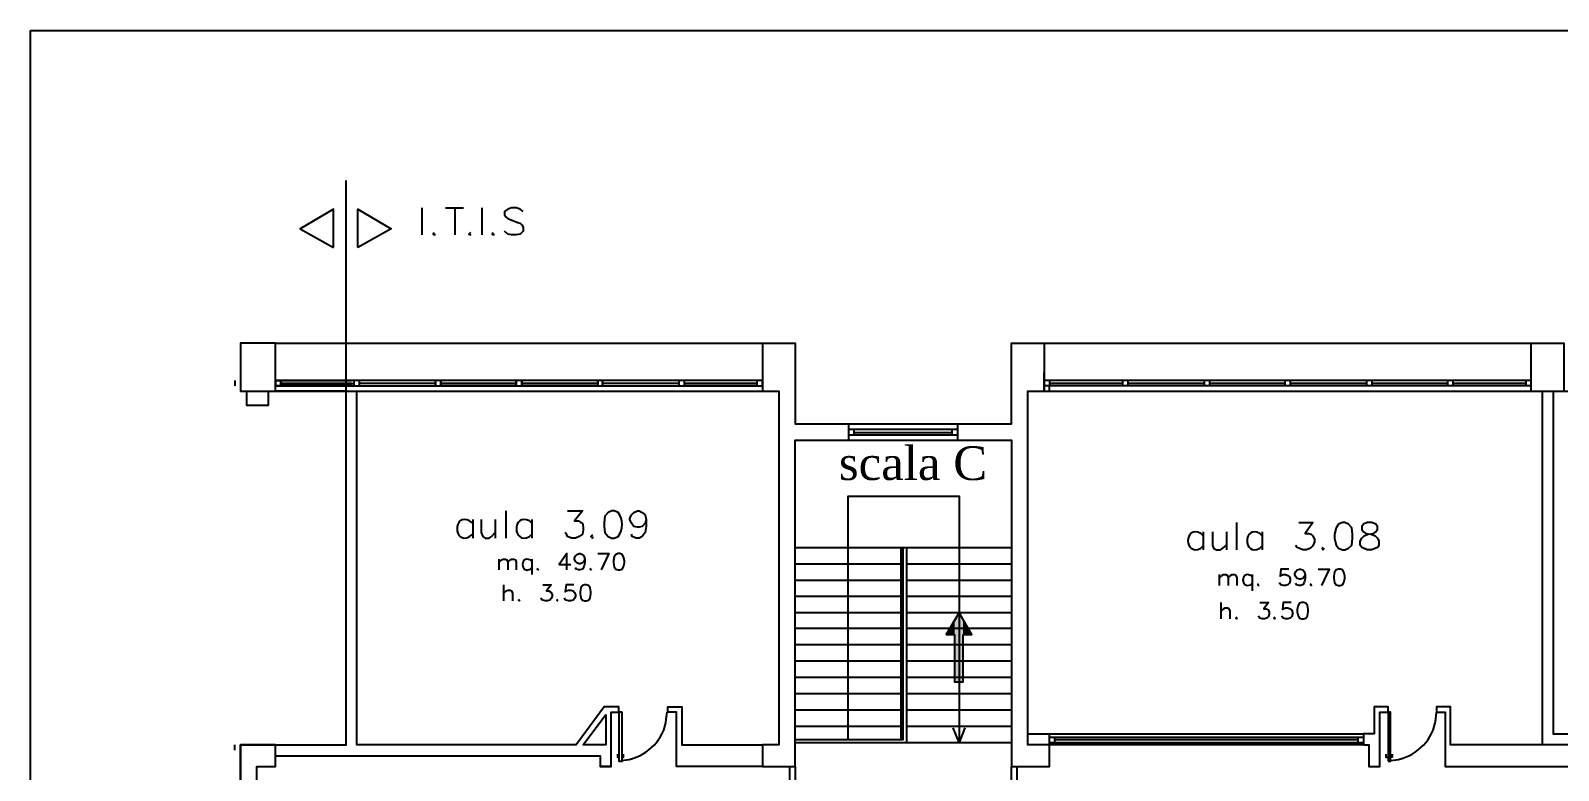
# Model space of a CAD drawing. Header units: millimetres. Extents: x 2592 to 5194, y 1172 to 2359.
# Drawn here: x 2592.351 to 2593.989, y 1176.338 to 1177.132 of the extents above; entities that cross this region are included whole.
import ezdxf

# ---------------------------------------------------------------- set-up
doc = ezdxf.new("R2010")
doc.units = ezdxf.units.MM
for name, color, linetype in [('PDF _Geometria', 7, 'Continuous'), ('PDF _Riempimenti solidi', 3, 'Continuous'), ('PDF _Testo', 7, 'Continuous')]:
    doc.layers.add(name, color=color, linetype=linetype)
doc.styles.add('PDF Times New Roman', font='times.ttf')

msp = doc.modelspace()

# ---------------------------------------------------------------- linework, layer by layer
at = {"layer": 'PDF _Geometria', "lineweight": 25}
for points in [[(2592.3511, 1177.1315), (2597.4528, 1177.1315), (2597.4528, 1175.284), (2592.3511, 1175.284)], [(2592.6761, 1176.899), (2592.6761, 1176.9399), (2592.6403, 1176.919)], [(2592.7019, 1176.899), (2592.7019, 1176.9399), (2592.7378, 1176.919)], [(2592.6136, 1176.7965), (2592.5761, 1176.7965), (2592.5761, 1176.7449), (2592.6136, 1176.7449)], [(2593.7578, 1176.604), (2593.7536, 1176.6024), (2593.7511, 1176.5982), (2593.7494, 1176.5915), (2593.7494, 1176.5874), (2593.7511, 1176.5799), (2593.7536, 1176.5765), (2593.7578, 1176.5749), (2593.7603, 1176.5749), (2593.7644, 1176.5765), (2593.7678, 1176.5799), (2593.7686, 1176.5874), (2593.7686, 1176.5915), (2593.7678, 1176.5982), (2593.7644, 1176.6024), (2593.7603, 1176.604)], [(2593.7844, 1176.604), (2593.7803, 1176.6024), (2593.7786, 1176.5999), (2593.7786, 1176.5965), (2593.7803, 1176.594), (2593.7828, 1176.5924), (2593.7886, 1176.5915), (2593.7928, 1176.5899), (2593.7953, 1176.5874), (2593.7969, 1176.584), (2593.7969, 1176.5799), (2593.7953, 1176.5774), (2593.7936, 1176.5765), (2593.7894, 1176.5749), (2593.7844, 1176.5749), (2593.7803, 1176.5765), (2593.7786, 1176.5774), (2593.7769, 1176.5799), (2593.7769, 1176.584), (2593.7786, 1176.5874), (2593.7811, 1176.5899), (2593.7853, 1176.5915), (2593.7911, 1176.5924), (2593.7936, 1176.594), (2593.7953, 1176.5965), (2593.7953, 1176.5999), (2593.7936, 1176.6024), (2593.7894, 1176.604)], [(2592.9811, 1176.5707), (2592.9786, 1176.5699), (2592.9769, 1176.5674), (2592.9761, 1176.5632), (2592.9761, 1176.5607), (2592.9769, 1176.5565), (2592.9786, 1176.554), (2592.9811, 1176.5532), (2592.9828, 1176.5532), (2592.9853, 1176.554), (2592.9869, 1176.5565), (2592.9878, 1176.5607), (2592.9878, 1176.5632), (2592.9869, 1176.5674), (2592.9853, 1176.5699), (2592.9828, 1176.5707)], [(2593.7536, 1176.554), (2593.7511, 1176.5532), (2593.7494, 1176.5507), (2593.7486, 1176.5465), (2593.7486, 1176.544), (2593.7494, 1176.5399), (2593.7511, 1176.5374), (2593.7536, 1176.5365), (2593.7553, 1176.5365), (2593.7578, 1176.5374), (2593.7594, 1176.5399), (2593.7603, 1176.544), (2593.7603, 1176.5465), (2593.7594, 1176.5507), (2593.7578, 1176.5532), (2593.7553, 1176.554)], [(2592.9453, 1176.5374), (2592.9428, 1176.5365), (2592.9411, 1176.534), (2592.9403, 1176.5299), (2592.9403, 1176.5274), (2592.9411, 1176.5232), (2592.9428, 1176.5207), (2592.9453, 1176.5199), (2592.9469, 1176.5199), (2592.9494, 1176.5207), (2592.9511, 1176.5232), (2592.9519, 1176.5274), (2592.9519, 1176.5299), (2592.9511, 1176.534), (2592.9494, 1176.5365), (2592.9469, 1176.5374)], [(2593.7144, 1176.5182), (2593.7119, 1176.5174), (2593.7103, 1176.5149), (2593.7094, 1176.5107), (2593.7094, 1176.5082), (2593.7103, 1176.504), (2593.7119, 1176.5015), (2593.7144, 1176.5007), (2593.7161, 1176.5007), (2593.7186, 1176.5015), (2593.7203, 1176.504), (2593.7211, 1176.5082), (2593.7211, 1176.5107), (2593.7203, 1176.5149), (2593.7186, 1176.5174), (2593.7161, 1176.5182)], [(2592.9678, 1176.3982), (2592.9678, 1176.3657), (2592.9436, 1176.3657)], [(2592.5761, 1176.3365), (2592.5761, 1176.2774), (2592.5936, 1176.2774), (2592.5936, 1176.3424), (2592.6136, 1176.3424), (2592.6136, 1176.3657), (2592.5761, 1176.3657)]]:
    msp.add_lwpolyline(points, close=True, dxfattribs=at)
for points in [[(2592.6894, 1175.4965), (2592.6894, 1176.0965), (2592.5761, 1176.0965), (2592.5761, 1176.3657), (2592.6894, 1176.3657), (2592.6894, 1176.9707)], [(2592.7711, 1176.9124), (2592.7711, 1176.9415)], [(2592.7961, 1176.9415), (2592.8153, 1176.9415)], [(2592.8061, 1176.9415), (2592.8061, 1176.9124)], [(2592.8353, 1176.9124), (2592.8353, 1176.9415)], [(2592.8794, 1176.9374), (2592.8761, 1176.9399), (2592.8719, 1176.9415), (2592.8669, 1176.9415), (2592.8628, 1176.9399), (2592.8594, 1176.9374), (2592.8594, 1176.934), (2592.8611, 1176.9315), (2592.8628, 1176.9299), (2592.8653, 1176.929), (2592.8736, 1176.9257), (2592.8761, 1176.9249), (2592.8778, 1176.9232), (2592.8794, 1176.9207), (2592.8794, 1176.9165), (2592.8761, 1176.9132), (2592.8719, 1176.9124), (2592.8669, 1176.9124), (2592.8628, 1176.9132), (2592.8594, 1176.9165)], [(2592.7836, 1176.9149), (2592.7828, 1176.9132), (2592.7836, 1176.9124), (2592.7853, 1176.9132)], [(2592.8228, 1176.9149), (2592.8211, 1176.9132), (2592.8228, 1176.9124), (2592.8236, 1176.9132)], [(2592.8469, 1176.9149), (2592.8461, 1176.9132), (2592.8469, 1176.9124), (2592.8486, 1176.9132)], [(2592.6136, 1176.7965), (2593.1361, 1176.7965), (2593.1361, 1176.7449), (2593.1536, 1176.7449), (2593.1536, 1176.3657), (2593.1361, 1176.3657), (2593.1361, 1176.3424), (2593.1711, 1176.3424), (2593.1711, 1176.3657), (2593.1711, 1176.6924), (2593.2286, 1176.6924), (2593.2286, 1176.7099), (2593.3453, 1176.7099), (2593.4028, 1176.7099), (2593.4028, 1176.7449), (2593.4028, 1176.7965), (2593.4378, 1176.7965), (2593.4378, 1176.7449), (2593.4378, 1176.7649)], [(2593.1361, 1176.7965), (2593.1711, 1176.7965), (2593.1711, 1176.7449), (2593.1711, 1176.7099), (2593.2286, 1176.7099)], [(2593.4378, 1176.7965), (2593.9603, 1176.7965), (2593.9953, 1176.7965), (2593.9953, 1176.7449), (2594.5178, 1176.7449), (2594.5178, 1176.7965)], [(2593.9603, 1176.7449), (2593.9603, 1176.7965)], [(2592.5828, 1176.7449), (2592.5828, 1176.7299), (2592.6061, 1176.7299), (2592.6061, 1176.7449)], [(2592.6136, 1176.3657), (2592.6894, 1176.3657), (2592.6894, 1176.7449), (2592.6136, 1176.7449), (2593.1361, 1176.7449)], [(2592.9736, 1176.3424), (2592.9619, 1176.3424), (2592.9736, 1176.3424), (2592.9736, 1176.4007), (2592.9819, 1176.4007), (2592.9819, 1176.4065), (2592.9661, 1176.4065), (2592.9361, 1176.3657), (2592.7011, 1176.3657), (2592.7011, 1176.7449)], [(2593.2286, 1176.6924), (2593.3453, 1176.6924), (2593.4028, 1176.6924), (2593.4028, 1176.3657), (2593.4028, 1176.3424), (2593.4436, 1176.3424), (2593.4436, 1176.3657), (2593.4203, 1176.3657), (2593.4203, 1176.7449), (2593.4378, 1176.7449), (2593.9603, 1176.7449), (2593.9953, 1176.7449)], [(2593.9836, 1176.7449), (2593.9836, 1176.3774), (2594.3161, 1176.3774), (2594.3553, 1176.4065), (2594.3694, 1176.4065), (2594.3694, 1176.4007), (2594.3611, 1176.4007), (2594.3611, 1176.3715), (2594.3611, 1176.3424), (2594.3494, 1176.3424), (2594.3494, 1176.3657), (2594.0011, 1176.3657), (2593.8736, 1176.3657), (2593.8736, 1176.4065), (2593.8586, 1176.4065), (2593.8586, 1176.4007), (2593.8678, 1176.4007), (2593.8678, 1176.3424), (2594.0011, 1176.3424)], [(2593.9719, 1176.7449), (2593.9719, 1176.3657)], [(2593.3453, 1176.6924), (2593.3453, 1176.7099)], [(2593.2278, 1176.3715), (2593.2278, 1176.6324), (2593.3469, 1176.6324), (2593.3469, 1176.3682)], [(2592.8253, 1176.6032), (2592.8219, 1176.6057)], [(2592.8253, 1176.6074), (2592.8253, 1176.5874)], [(2592.8344, 1176.6074), (2592.8344, 1176.5932), (2592.8361, 1176.589), (2592.8386, 1176.5874), (2592.8428, 1176.5874), (2592.8453, 1176.589), (2592.8494, 1176.5932)], [(2592.8494, 1176.6074), (2592.8494, 1176.5874)], [(2592.8611, 1176.5874), (2592.8611, 1176.6165)], [(2592.8886, 1176.6032), (2592.8861, 1176.6057)], [(2592.8886, 1176.6074), (2592.8886, 1176.5874)], [(2592.9269, 1176.6165), (2592.9428, 1176.6165), (2592.9344, 1176.6057), (2592.9386, 1176.6057), (2592.9411, 1176.604), (2592.9428, 1176.6032), (2592.9436, 1176.599), (2592.9436, 1176.5957), (2592.9428, 1176.5915), (2592.9394, 1176.589), (2592.9353, 1176.5874), (2592.9311, 1176.5874), (2592.9269, 1176.589), (2592.9261, 1176.5907), (2592.9244, 1176.5932)], [(2592.9811, 1176.6149), (2592.9769, 1176.6165), (2592.9744, 1176.6165), (2592.9703, 1176.6149), (2592.9669, 1176.6107), (2592.9661, 1176.604), (2592.9661, 1176.5999), (2592.9669, 1176.5932), (2592.9703, 1176.589), (2592.9744, 1176.5874), (2592.9769, 1176.5874), (2592.9811, 1176.589)], [(2593.0111, 1176.6074), (2593.0103, 1176.6032), (2593.0069, 1176.5999), (2593.0036, 1176.599), (2593.0019, 1176.599), (2592.9978, 1176.5999), (2592.9953, 1176.6032), (2592.9936, 1176.6074), (2592.9936, 1176.6082), (2592.9953, 1176.6124), (2592.9978, 1176.6149), (2593.0019, 1176.6165), (2593.0036, 1176.6165), (2593.0069, 1176.6149), (2593.0103, 1176.6124), (2593.0111, 1176.6074), (2593.0111, 1176.5999), (2593.0103, 1176.5932), (2593.0069, 1176.589), (2593.0036, 1176.5874), (2593.0003, 1176.5874), (2592.9961, 1176.589), (2592.9953, 1176.5915)], [(2593.6444, 1176.5749), (2593.6444, 1176.604)], [(2593.7111, 1176.604), (2593.7261, 1176.604), (2593.7178, 1176.5924), (2593.7219, 1176.5924), (2593.7244, 1176.5915), (2593.7261, 1176.5899), (2593.7278, 1176.5857), (2593.7278, 1176.5832), (2593.7261, 1176.579), (2593.7236, 1176.5765), (2593.7194, 1176.5749), (2593.7153, 1176.5749), (2593.7111, 1176.5765), (2593.7094, 1176.5774), (2593.7078, 1176.5799)], [(2592.8219, 1176.589), (2592.8253, 1176.5915)], [(2592.8861, 1176.589), (2592.8886, 1176.5915)], [(2592.9536, 1176.5907), (2592.9519, 1176.589), (2592.9536, 1176.5874), (2592.9544, 1176.589)], [(2593.6086, 1176.5899), (2593.6061, 1176.5924)], [(2593.6086, 1176.594), (2593.6086, 1176.5749)], [(2593.6186, 1176.594), (2593.6186, 1176.5799), (2593.6194, 1176.5765), (2593.6228, 1176.5749), (2593.6269, 1176.5749), (2593.6294, 1176.5765), (2593.6336, 1176.5799)], [(2593.6336, 1176.594), (2593.6336, 1176.5749)], [(2593.6719, 1176.5899), (2593.6694, 1176.5924)], [(2593.6719, 1176.594), (2593.6719, 1176.5749)], [(2592.9261, 1176.5532), (2592.9261, 1176.5707), (2592.9178, 1176.559), (2592.9303, 1176.559)], [(2592.9453, 1176.5649), (2592.9444, 1176.5624), (2592.9428, 1176.5607), (2592.9403, 1176.5599), (2592.9394, 1176.5599), (2592.9369, 1176.5607), (2592.9353, 1176.5624), (2592.9344, 1176.5649), (2592.9344, 1176.5657), (2592.9353, 1176.5682), (2592.9369, 1176.5699), (2592.9394, 1176.5707), (2592.9403, 1176.5707), (2592.9428, 1176.5699), (2592.9444, 1176.5682), (2592.9453, 1176.5649), (2592.9453, 1176.5607), (2592.9444, 1176.5565), (2592.9428, 1176.554), (2592.9403, 1176.5532), (2592.9386, 1176.5532), (2592.9361, 1176.554), (2592.9353, 1176.5557)], [(2592.9594, 1176.5707), (2592.9711, 1176.5707), (2592.9628, 1176.5532)], [(2593.1711, 1176.3715), (2593.2869, 1176.3715), (2593.2869, 1176.5774)], [(2593.1711, 1176.5774), (2593.4028, 1176.5774)], [(2593.2844, 1176.5774), (2593.2844, 1176.3715)], [(2593.2903, 1176.5774), (2593.2903, 1176.3682)], [(2593.6061, 1176.5765), (2593.6086, 1176.579)], [(2593.6694, 1176.5765), (2593.6719, 1176.579)], [(2593.7369, 1176.5774), (2593.7361, 1176.5765), (2593.7369, 1176.5749), (2593.7386, 1176.5765)], [(2592.8536, 1176.5532), (2592.8536, 1176.5649)], [(2592.8536, 1176.5615), (2592.8561, 1176.564), (2592.8578, 1176.5649), (2592.8603, 1176.5649), (2592.8619, 1176.564), (2592.8628, 1176.5615), (2592.8628, 1176.5532)], [(2592.8628, 1176.5615), (2592.8653, 1176.564), (2592.8669, 1176.5649), (2592.8694, 1176.5649), (2592.8711, 1176.564), (2592.8719, 1176.5615), (2592.8719, 1176.5532)], [(2592.8886, 1176.5624), (2592.8869, 1176.564)], [(2592.8869, 1176.554), (2592.8886, 1176.5557)], [(2592.8886, 1176.5649), (2592.8886, 1176.5482)], [(2592.8953, 1176.5549), (2592.8944, 1176.554), (2592.8953, 1176.5532), (2592.8961, 1176.554)], [(2592.9519, 1176.5549), (2592.9511, 1176.554), (2592.9519, 1176.5532), (2592.9528, 1176.554)], [(2593.1711, 1176.5599), (2593.2844, 1176.5599)], [(2593.2903, 1176.5599), (2593.4028, 1176.5599)], [(2593.7003, 1176.554), (2593.6919, 1176.554), (2593.6911, 1176.5465), (2593.6919, 1176.5474), (2593.6944, 1176.5482), (2593.6969, 1176.5482), (2593.6994, 1176.5474), (2593.7011, 1176.5457), (2593.7019, 1176.5432), (2593.7019, 1176.5415), (2593.7011, 1176.539), (2593.6994, 1176.5374), (2593.6969, 1176.5365), (2593.6944, 1176.5365), (2593.6919, 1176.5374), (2593.6911, 1176.5382), (2593.6903, 1176.5399)], [(2593.7178, 1176.5482), (2593.7169, 1176.5457), (2593.7153, 1176.544), (2593.7128, 1176.5432), (2593.7119, 1176.5432), (2593.7094, 1176.544), (2593.7078, 1176.5457), (2593.7069, 1176.5482), (2593.7069, 1176.549), (2593.7078, 1176.5515), (2593.7094, 1176.5532), (2593.7119, 1176.554), (2593.7128, 1176.554), (2593.7153, 1176.5532), (2593.7169, 1176.5515), (2593.7178, 1176.5482), (2593.7178, 1176.544), (2593.7169, 1176.5399), (2593.7153, 1176.5374), (2593.7128, 1176.5365), (2593.7111, 1176.5365), (2593.7086, 1176.5374), (2593.7078, 1176.539)], [(2593.7319, 1176.554), (2593.7436, 1176.554), (2593.7353, 1176.5365)], [(2592.8586, 1176.5199), (2592.8586, 1176.5374)], [(2592.9003, 1176.5374), (2592.9094, 1176.5374), (2592.9044, 1176.5307), (2592.9069, 1176.5307), (2592.9086, 1176.5299), (2592.9094, 1176.529), (2592.9103, 1176.5265), (2592.9103, 1176.5249), (2592.9094, 1176.5224), (2592.9078, 1176.5207), (2592.9053, 1176.5199), (2592.9028, 1176.5199), (2592.9003, 1176.5207), (2592.8994, 1176.5215), (2592.8986, 1176.5232)], [(2592.9336, 1176.5374), (2592.9253, 1176.5374), (2592.9244, 1176.5299), (2592.9253, 1176.5307), (2592.9278, 1176.5315), (2592.9303, 1176.5315), (2592.9328, 1176.5307), (2592.9344, 1176.529), (2592.9353, 1176.5265), (2592.9353, 1176.5249), (2592.9344, 1176.5224), (2592.9328, 1176.5207), (2592.9303, 1176.5199), (2592.9278, 1176.5199), (2592.9253, 1176.5207), (2592.9244, 1176.5215), (2592.9236, 1176.5232)], [(2593.1711, 1176.5424), (2593.2844, 1176.5424)], [(2593.2903, 1176.5424), (2593.4028, 1176.5424)], [(2593.6261, 1176.5365), (2593.6261, 1176.5482)], [(2593.6261, 1176.5449), (2593.6286, 1176.5474), (2593.6303, 1176.5482), (2593.6328, 1176.5482), (2593.6344, 1176.5474), (2593.6353, 1176.5449), (2593.6353, 1176.5365)], [(2593.6353, 1176.5449), (2593.6378, 1176.5474), (2593.6394, 1176.5482), (2593.6419, 1176.5482), (2593.6436, 1176.5474), (2593.6444, 1176.5449), (2593.6444, 1176.5365)], [(2593.6611, 1176.5457), (2593.6594, 1176.5474)], [(2593.6594, 1176.5374), (2593.6611, 1176.539)], [(2593.6611, 1176.5482), (2593.6611, 1176.5307)], [(2593.6678, 1176.5382), (2593.6669, 1176.5374), (2593.6678, 1176.5365), (2593.6686, 1176.5374)], [(2593.7244, 1176.5382), (2593.7236, 1176.5374), (2593.7244, 1176.5365), (2593.7253, 1176.5374)], [(2592.8586, 1176.5282), (2592.8611, 1176.5307), (2592.8628, 1176.5315), (2592.8653, 1176.5315), (2592.8669, 1176.5307), (2592.8678, 1176.5282), (2592.8678, 1176.5199)], [(2592.8753, 1176.5215), (2592.8744, 1176.5207), (2592.8753, 1176.5199), (2592.8761, 1176.5207)], [(2592.9161, 1176.5215), (2592.9153, 1176.5207), (2592.9161, 1176.5199), (2592.9169, 1176.5207)], [(2593.1711, 1176.5249), (2593.2844, 1176.5249)], [(2593.2903, 1176.5249), (2593.4028, 1176.5249)], [(2593.1711, 1176.5074), (2593.2844, 1176.5074)], [(2593.2903, 1176.5074), (2593.4028, 1176.5074)], [(2593.6278, 1176.5007), (2593.6278, 1176.5182)], [(2593.6278, 1176.509), (2593.6303, 1176.5115), (2593.6319, 1176.5124), (2593.6344, 1176.5124), (2593.6361, 1176.5115), (2593.6369, 1176.509), (2593.6369, 1176.5007)], [(2593.6694, 1176.5182), (2593.6786, 1176.5182), (2593.6736, 1176.5115), (2593.6761, 1176.5115), (2593.6778, 1176.5107), (2593.6786, 1176.5099), (2593.6794, 1176.5074), (2593.6794, 1176.5057), (2593.6786, 1176.5032), (2593.6769, 1176.5015), (2593.6744, 1176.5007), (2593.6719, 1176.5007), (2593.6694, 1176.5015), (2593.6686, 1176.5024), (2593.6678, 1176.504)], [(2593.7028, 1176.5182), (2593.6944, 1176.5182), (2593.6936, 1176.5107), (2593.6944, 1176.5115), (2593.6969, 1176.5124), (2593.6994, 1176.5124), (2593.7019, 1176.5115), (2593.7036, 1176.5099), (2593.7044, 1176.5074), (2593.7044, 1176.5057), (2593.7036, 1176.5032), (2593.7019, 1176.5015), (2593.6994, 1176.5007), (2593.6969, 1176.5007), (2593.6944, 1176.5015), (2593.6936, 1176.5024), (2593.6928, 1176.504)], [(2593.1711, 1176.4907), (2593.2844, 1176.4907)], [(2593.2903, 1176.4907), (2593.4028, 1176.4907)], [(2593.6444, 1176.5024), (2593.6436, 1176.5015), (2593.6444, 1176.5007), (2593.6453, 1176.5015)], [(2593.6853, 1176.5024), (2593.6844, 1176.5015), (2593.6853, 1176.5007), (2593.6861, 1176.5015)], [(2593.1711, 1176.4732), (2593.2844, 1176.4732)], [(2593.2903, 1176.4732), (2593.4028, 1176.4732)], [(2593.1711, 1176.4557), (2593.2844, 1176.4557)], [(2593.2903, 1176.4557), (2593.4028, 1176.4557)], [(2593.1711, 1176.4382), (2593.2844, 1176.4382)], [(2593.2903, 1176.4382), (2593.4028, 1176.4382)], [(2593.1361, 1176.3424), (2593.0436, 1176.3424), (2593.0436, 1176.3657), (2593.0436, 1176.4007), (2593.0344, 1176.4007), (2593.0344, 1176.4065), (2593.0494, 1176.4065), (2593.0494, 1176.3657), (2593.1361, 1176.3657)], [(2593.1711, 1176.4207), (2593.2844, 1176.4207)], [(2593.2903, 1176.4207), (2593.4028, 1176.4207)], [(2593.7803, 1176.3657), (2593.7861, 1176.3657), (2593.7861, 1176.3424), (2593.7978, 1176.3424), (2593.7978, 1176.3715), (2593.7978, 1176.4007), (2593.8069, 1176.4007), (2593.8069, 1176.4065), (2593.7919, 1176.4065), (2593.7919, 1176.3774), (2593.7803, 1176.3774), (2593.7803, 1176.3657), (2593.4436, 1176.3657), (2593.4436, 1176.3774)], [(2593.1711, 1176.4032), (2593.2844, 1176.4032)], [(2593.2903, 1176.4032), (2593.4028, 1176.4032)], [(2593.1711, 1176.3857), (2593.2844, 1176.3857)], [(2593.2903, 1176.3857), (2593.4028, 1176.3857)], [(2593.3528, 1176.384), (2593.3469, 1176.3682), (2593.3403, 1176.384)], [(2593.4203, 1176.3774), (2593.7803, 1176.3774)], [(2593.1711, 1176.3682), (2593.4028, 1176.3682)], [(2592.6136, 1176.354), (2592.9619, 1176.354), (2592.9619, 1176.3424)], [(2593.1711, 1176.3424), (2593.1711, 1176.2415), (2593.2844, 1176.2415), (2593.2844, 1176.2357), (2593.1711, 1176.2357), (2593.1711, 1176.2207), (2593.1653, 1176.2207), (2593.1653, 1176.2357), (2593.1653, 1176.3424)], [(2593.4086, 1176.3424), (2593.4086, 1176.2357), (2593.3886, 1176.2357), (2593.3886, 1176.2415), (2593.4028, 1176.2415), (2593.4028, 1176.3424)], [(2593.7861, 1176.3424), (2593.7978, 1176.3424)]]:
    msp.add_lwpolyline(points, dxfattribs=at)
at = {"layer": 'PDF _Geometria', "color": 4, "lineweight": 25}
for points in [[(2592.5703, 1176.7565), (2592.5703, 1176.7507)], [(2592.6136, 1176.7565), (2592.6136, 1176.7507), (2592.6953, 1176.7507)], [(2592.6194, 1176.7507), (2592.6194, 1176.7565)], [(2592.6194, 1176.7532), (2592.6953, 1176.7532), (2592.6194, 1176.7532), (2592.6978, 1176.7532)], [(2592.6978, 1176.7565), (2592.6978, 1176.7507)], [(2592.7036, 1176.7565), (2592.7036, 1176.7507)], [(2592.7853, 1176.7532), (2592.7036, 1176.7532)], [(2593.0461, 1176.7532), (2592.9644, 1176.7532)], [(2593.0461, 1176.7565), (2593.0461, 1176.7507)], [(2593.0519, 1176.7565), (2593.0519, 1176.7507)], [(2593.1303, 1176.7507), (2593.1303, 1176.7565)], [(2593.9603, 1176.7565), (2593.4378, 1176.7565)], [(2593.9603, 1176.7507), (2593.4378, 1176.7507)], [(2593.4436, 1176.7565), (2593.4436, 1176.7507)], [(2593.5219, 1176.7532), (2593.4436, 1176.7532)], [(2593.5219, 1176.7565), (2593.5219, 1176.7507)], [(2593.5278, 1176.7565), (2593.5278, 1176.7507)], [(2593.6094, 1176.7532), (2593.5278, 1176.7532)], [(2593.6094, 1176.7565), (2593.6094, 1176.7507)], [(2593.6153, 1176.7565), (2593.6153, 1176.7507)], [(2593.6961, 1176.7532), (2593.6153, 1176.7532)], [(2593.6961, 1176.7565), (2593.6961, 1176.7507)], [(2593.7019, 1176.7565), (2593.7019, 1176.7507)], [(2593.7836, 1176.7532), (2593.7019, 1176.7532)], [(2593.7836, 1176.7565), (2593.7836, 1176.7507)], [(2593.7894, 1176.7565), (2593.7894, 1176.7507)], [(2593.8703, 1176.7532), (2593.7894, 1176.7532)], [(2593.8703, 1176.7565), (2593.8703, 1176.7507)], [(2593.8761, 1176.7565), (2593.8761, 1176.7507)], [(2593.9544, 1176.7532), (2593.8761, 1176.7532)], [(2593.9544, 1176.7565), (2593.9544, 1176.7507)], [(2593.2286, 1176.704), (2593.3453, 1176.704)], [(2593.2344, 1176.6982), (2593.2344, 1176.704)], [(2593.2344, 1176.7007), (2593.3394, 1176.7007)], [(2593.3394, 1176.6982), (2593.3394, 1176.704)], [(2593.2286, 1176.6982), (2593.3453, 1176.6982)], [(2593.0328, 1176.3932), (2593.0336, 1176.4007)], [(2593.8578, 1176.3932), (2593.8586, 1176.4007)], [(2593.4436, 1176.374), (2593.7803, 1176.374)], [(2593.4494, 1176.3682), (2593.4494, 1176.374)], [(2593.7744, 1176.374), (2593.7744, 1176.3682)], [(2592.5703, 1176.3599), (2592.5703, 1176.3657)], [(2593.4436, 1176.3682), (2593.7803, 1176.3682)], [(2593.4494, 1176.3715), (2593.7744, 1176.3715)], [(2592.9803, 1176.3557), (2592.9803, 1176.3524), (2592.9819, 1176.3524)], [(2592.9844, 1176.349), (2592.9928, 1176.3499)], [(2592.9853, 1176.3524), (2592.9869, 1176.3524), (2592.9869, 1176.3557)], [(2593.8044, 1176.3557), (2593.8044, 1176.3524), (2593.8069, 1176.3524)], [(2593.8111, 1176.3557), (2593.8111, 1176.3524), (2593.8094, 1176.3524)], [(2593.8094, 1176.349), (2593.8178, 1176.3499)]]:
    msp.add_lwpolyline(points, dxfattribs=at)
for points in [[(2592.6136, 1176.7565), (2592.6953, 1176.7565), (2592.6136, 1176.7565), (2592.6136, 1176.7507), (2592.6953, 1176.7507), (2592.6136, 1176.7507), (2593.1361, 1176.7507), (2593.1361, 1176.7565)], [(2592.6194, 1176.7507), (2592.6194, 1176.7565)], [(2592.7853, 1176.7507), (2592.7853, 1176.7565)], [(2592.7911, 1176.7507), (2592.7911, 1176.7565)], [(2592.7911, 1176.7532), (2592.8719, 1176.7532)], [(2592.8719, 1176.7507), (2592.8719, 1176.7565)], [(2592.8778, 1176.7507), (2592.8778, 1176.7565)], [(2592.8778, 1176.7532), (2592.9594, 1176.7532)], [(2592.9594, 1176.7507), (2592.9594, 1176.7565)], [(2592.9644, 1176.7507), (2592.9644, 1176.7565)], [(2593.0519, 1176.7532), (2593.1303, 1176.7532)], [(2592.9853, 1176.4007), (2592.9819, 1176.4007), (2592.9819, 1176.3482), (2592.9853, 1176.3482)], [(2593.8069, 1176.3482), (2593.8094, 1176.3482), (2593.8094, 1176.4007), (2593.8069, 1176.4007)]]:
    msp.add_lwpolyline(points, close=True, dxfattribs=at)
at = {"layer": 'PDF _Geometria', "color": 2, "lineweight": 25}
for points in [[(2593.4436, 1176.7449), (2593.4436, 1176.7507)], [(2593.8678, 1176.3424), (2593.8686, 1176.3424)]]:
    msp.add_lwpolyline(points, dxfattribs=at)
at = {"layer": 'PDF _Geometria', "color": 3, "lineweight": 25}
msp.add_lwpolyline([(2593.3511, 1176.484), (2593.3603, 1176.484), (2593.3469, 1176.5074), (2593.3328, 1176.484), (2593.3419, 1176.484), (2593.3419, 1176.4332), (2593.3511, 1176.4332)], close=True, dxfattribs=at)
at = {"layer": 'PDF _Geometria', "color": 3, "lineweight": 0}
msp.add_lwpolyline([(2593.3419, 1176.4332), (2593.3419, 1176.484), (2593.3328, 1176.484), (2593.3469, 1176.5074), (2593.3603, 1176.484), (2593.3511, 1176.484), (2593.3511, 1176.4332)], close=True, dxfattribs=at)
at = {"layer": 'PDF _Geometria', "lineweight": 25}
for points in [[(2592.8219, 1176.6057), (2592.804, 1176.6151), (2592.804, 1176.5797), (2592.8219, 1176.589)], [(2592.8861, 1176.6057), (2592.8674, 1176.6153), (2592.8674, 1176.5794), (2592.8861, 1176.589)], [(2592.9811, 1176.589), (2592.9868, 1176.5961), (2592.9868, 1176.6078), (2592.9811, 1176.6149)], [(2593.6694, 1176.5924), (2593.651, 1176.6021), (2593.651, 1176.5669), (2593.6694, 1176.5765)], [(2593.6061, 1176.5924), (2593.5875, 1176.6018), (2593.5875, 1176.5672), (2593.6061, 1176.5765)], [(2592.8869, 1176.564), (2592.8759, 1176.5694), (2592.8759, 1176.5487), (2592.8869, 1176.554)], [(2593.6594, 1176.5474), (2593.6484, 1176.5527), (2593.6484, 1176.5321), (2593.6594, 1176.5374)]]:
    msp.add_open_spline(points, degree=3, dxfattribs=at)
at = {"layer": 'PDF _Geometria', "color": 4, "lineweight": 25}
for points in [[(2592.9928, 1176.3499), (2593.0134, 1176.3552), (2593.0305, 1176.3714), (2593.0328, 1176.3932)], [(2593.8178, 1176.3499), (2593.8384, 1176.3552), (2593.8555, 1176.3714), (2593.8578, 1176.3932)]]:
    msp.add_open_spline(points, degree=3, dxfattribs=at)
at = {"layer": 'PDF _Riempimenti solidi', "lineweight": 25, "transparency": 33554559}
for points in [[(2593.3469, 1176.4332), (2593.3469, 1176.5074), (2593.3419, 1176.5007)], [(2593.3511, 1176.4332), (2593.3469, 1176.5074), (2593.3469, 1176.4332)], [(2593.3511, 1176.4332), (2593.3511, 1176.5007), (2593.3469, 1176.5074)], [(2593.3419, 1176.484), (2593.3419, 1176.5007), (2593.3328, 1176.484)], [(2593.3469, 1176.4332), (2593.3419, 1176.5007), (2593.3419, 1176.4332)], [(2593.3603, 1176.484), (2593.3511, 1176.5007), (2593.3511, 1176.484)]]:
    msp.add_solid(points, dxfattribs=at)

# ---------------------------------------------------------------- texts
at = {"layer": 'PDF _Testo', "insert": (2593.2178, 1176.6491), "char_height": 0.03612, "attachment_point": 7, "style": 'PDF Times New Roman'}
msp.add_mtext('scala C', dxfattribs=at)

doc.saveas('drawing.dxf')
